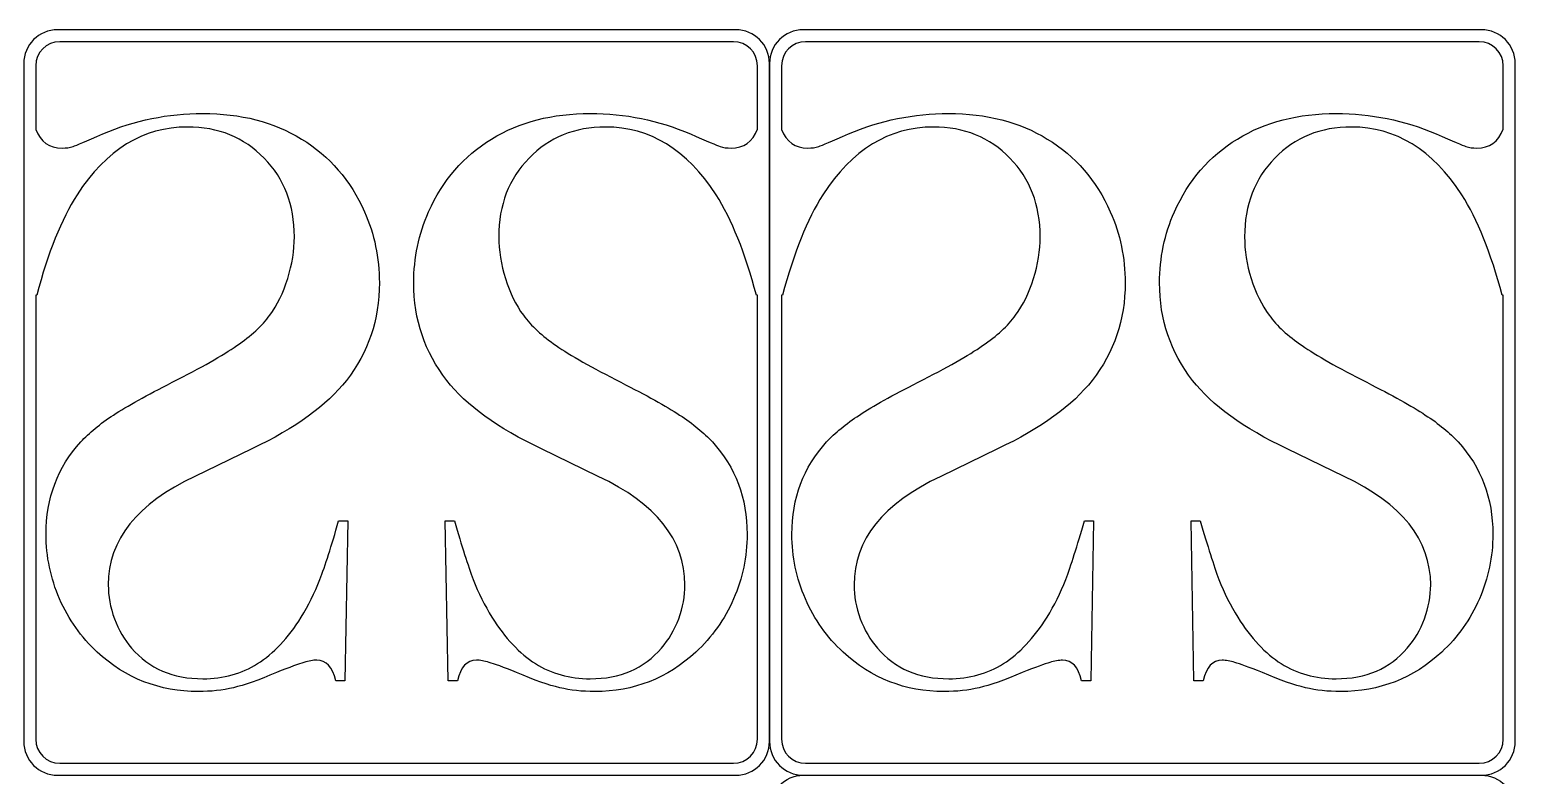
# Model space of a CAD drawing. Header units: centimetres. Extents: x -6 to 6, y -11 to 11.
# Drawn here: x 2.016 to 6, y -3 to -1 of the extents above; entities that cross this region are included whole.
import ezdxf

# ---------------------------------------------------------------- set-up
doc = ezdxf.new("R2010")
doc.units = ezdxf.units.CM
doc.header["$MEASUREMENT"] = 0
doc.layers.add('layer 1', color=7, linetype='Continuous')

msp = doc.modelspace()

# ---------------------------------------------------------------- linework, layer by layer
at = {"layer": 'layer 1', "color": 242}
for points, knots in [([(3.9094, -3.00005), (3.9094, -3.00005), (2.09061, -3.00005), (2.09061, -3.00005), (2.09061, -3.00005), (2.04078, -3.00005), (2, -2.95926), (2, -2.90943), (2, -2.90943), (2, -2.90943), (2, -1.09067), (2, -1.09067), (2, -1.09067), (2, -1.04082), (2.04078, -1.00004), (2.09061, -1.00004), (2.09061, -1.00004), (2.09061, -1.00004), (3.9094, -1.00004), (3.9094, -1.00004), (3.9094, -1.00004), (3.95923, -1.00004), (4, -1.04082), (4, -1.09065), (4, -1.09065), (4, -1.09065), (4.00001, -2.90945), (4.00001, -2.90945), (4.00001, -2.90945), (4.00001, -2.95928), (3.95922, -3.00004), (3.9094, -3.00005)], [0, 0, 0, 0, 0.1111111, 0.1111111, 0.1111111, 0.1111111, 0.2222222, 0.2222222, 0.2222222, 0.2222222, 0.3333333, 0.3333333, 0.3333333, 0.3333333, 0.4444444, 0.4444444, 0.4444444, 0.4444444, 0.5555556, 0.5555556, 0.5555556, 0.5555556, 0.6666667, 0.6666667, 0.6666667, 0.6666667, 0.7777778, 0.7777778, 0.7777778, 0.7777778, 1, 1, 1, 1]), ([(2.03227, -1.71227), (2.03227, -1.71227), (2.03492, -1.71231), (2.03492, -1.71231), (2.03492, -1.71231), (2.06518, -1.59833), (2.10132, -1.50869), (2.14301, -1.44303), (2.14301, -1.44303), (2.2216, -1.32167), (2.32044, -1.26117), (2.43922, -1.26117), (2.43922, -1.26117), (2.52222, -1.26119), (2.59084, -1.28883), (2.64469, -1.34454), (2.64469, -1.34454), (2.69892, -1.39987), (2.72585, -1.47032), (2.72585, -1.55554), (2.72585, -1.55554), (2.72586, -1.59206), (2.71995, -1.62968), (2.70814, -1.66768), (2.70814, -1.66768), (2.69597, -1.70604), (2.68011, -1.73887), (2.65982, -1.76617), (2.65982, -1.76617), (2.63916, -1.79459), (2.60965, -1.8215), (2.57165, -1.84732), (2.57165, -1.84732), (2.53404, -1.87353), (2.47612, -1.90635), (2.39828, -1.94582), (2.39828, -1.94582), (2.33005, -1.9805), (2.27728, -2.00964), (2.24113, -2.03361), (2.24113, -2.03361), (2.20461, -2.05722), (2.17547, -2.08157), (2.15297, -2.10592), (2.15297, -2.10592), (2.09101, -2.1738), (2.06001, -2.25642), (2.06001, -2.35343), (2.06001, -2.35343), (2.06001, -2.41357), (2.07218, -2.47111), (2.09616, -2.52681), (2.09616, -2.52681), (2.12051, -2.58215), (2.15408, -2.62973), (2.19724, -2.66957), (2.19724, -2.66957), (2.2736, -2.74004), (2.36397, -2.77544), (2.46837, -2.77544), (2.46837, -2.77544), (2.50232, -2.77544), (2.53366, -2.77211), (2.56243, -2.76511), (2.56243, -2.76511), (2.59122, -2.75848), (2.62994, -2.74482), (2.67789, -2.72453), (2.67789, -2.72453), (2.71404, -2.71016), (2.73839, -2.70092), (2.75167, -2.69723), (2.75167, -2.69723), (2.76458, -2.69319), (2.77602, -2.69133), (2.78597, -2.69133), (2.78597, -2.69133), (2.81143, -2.69135), (2.8284, -2.70941), (2.83688, -2.7463), (2.83688, -2.7463), (2.83688, -2.7463), (2.86161, -2.74631), (2.86161, -2.74631), (2.86161, -2.74631), (2.86161, -2.74631), (2.86935, -2.31729), (2.86935, -2.31729), (2.86935, -2.31729), (2.86935, -2.31729), (2.84463, -2.31729), (2.84463, -2.31729), (2.84463, -2.31729), (2.82509, -2.38589), (2.80847, -2.43827), (2.79446, -2.47443), (2.79446, -2.47443), (2.78045, -2.51097), (2.76347, -2.54488), (2.74429, -2.57587), (2.74429, -2.57587), (2.70888, -2.63195), (2.67014, -2.67363), (2.62736, -2.70055), (2.62736, -2.70055), (2.58494, -2.72748), (2.53587, -2.74113), (2.48054, -2.74113), (2.48054, -2.74113), (2.40012, -2.74113), (2.3363, -2.71384), (2.28946, -2.65887), (2.28946, -2.65887), (2.26992, -2.63638), (2.25478, -2.61018), (2.24335, -2.57993), (2.24335, -2.57993), (2.23228, -2.54968), (2.22674, -2.51943), (2.22674, -2.48918), (2.22674, -2.48918), (2.22675, -2.36857), (2.30421, -2.27154), (2.45915, -2.19813), (2.45915, -2.19813), (2.45915, -2.19813), (2.6115, -2.12437), (2.6115, -2.12437), (2.6115, -2.12437), (2.72881, -2.06903), (2.81327, -2.00779), (2.86529, -1.94065), (2.86529, -1.94065), (2.92432, -1.86541), (2.95382, -1.77834), (2.95382, -1.67874), (2.95382, -1.67874), (2.95382, -1.61234), (2.94054, -1.54889), (2.91398, -1.4884), (2.91398, -1.4884), (2.87636, -1.4043), (2.82028, -1.33901), (2.74503, -1.29326), (2.74503, -1.29326), (2.67015, -1.24753), (2.58198, -1.22465), (2.48017, -1.22465), (2.48017, -1.22465), (2.38721, -1.22465), (2.29794, -1.24309), (2.21199, -1.27961), (2.21199, -1.27961), (2.16737, -1.29917), (2.1408, -1.31023), (2.13231, -1.31318), (2.13231, -1.31318), (2.12346, -1.31613), (2.11387, -1.31761), (2.1028, -1.31761), (2.1028, -1.31761), (2.06908, -1.31762), (2.04533, -1.30084), (2.03227, -1.26735), (2.03227, -1.26735), (2.03227, -1.26735), (2.03227, -1.0966), (2.03227, -1.0966), (2.03227, -1.0966), (2.03227, -1.06124), (2.0612, -1.03231), (2.09656, -1.03231), (2.09656, -1.03231), (2.09656, -1.03231), (3.90345, -1.03233), (3.90345, -1.03233), (3.90345, -1.03233), (3.93881, -1.03233), (3.96773, -1.06124), (3.96773, -1.0966), (3.96773, -1.0966), (3.96773, -1.0966), (3.96774, -1.26698), (3.96774, -1.26698), (3.96774, -1.26698), (3.9547, -1.30074), (3.93092, -1.31761), (3.89707, -1.31761), (3.89707, -1.31761), (3.886, -1.31762), (3.87642, -1.31613), (3.86756, -1.31318), (3.86756, -1.31318), (3.85908, -1.31024), (3.83252, -1.29916), (3.78788, -1.27961), (3.78788, -1.27961), (3.70193, -1.24309), (3.61266, -1.22465), (3.5197, -1.22465), (3.5197, -1.22465), (3.4179, -1.22465), (3.32973, -1.24752), (3.25484, -1.29326), (3.25484, -1.29326), (3.1796, -1.33901), (3.12352, -1.4043), (3.0859, -1.4884), (3.0859, -1.4884), (3.05933, -1.5489), (3.04605, -1.61234), (3.04605, -1.67874), (3.04605, -1.67874), (3.04606, -1.77835), (3.07557, -1.8654), (3.13459, -1.94065), (3.13459, -1.94065), (3.1866, -2.00781), (3.27108, -2.06902), (3.38838, -2.12436), (3.38838, -2.12436), (3.38838, -2.12436), (3.54073, -2.19815), (3.54073, -2.19815), (3.54073, -2.19815), (3.69566, -2.27155), (3.77313, -2.36856), (3.77313, -2.48918), (3.77313, -2.48918), (3.77313, -2.51944), (3.76759, -2.54968), (3.75653, -2.57993), (3.75653, -2.57993), (3.74509, -2.61018), (3.72996, -2.63637), (3.71041, -2.65887), (3.71041, -2.65887), (3.66357, -2.71385), (3.59975, -2.74113), (3.51933, -2.74113), (3.51933, -2.74113), (3.46401, -2.74113), (3.41494, -2.72748), (3.37252, -2.70055), (3.37252, -2.70055), (3.32973, -2.67364), (3.291, -2.63194), (3.25558, -2.57587), (3.25558, -2.57587), (3.23641, -2.5449), (3.21943, -2.51095), (3.20541, -2.47443), (3.20541, -2.47443), (3.1914, -2.43828), (3.1748, -2.38589), (3.15525, -2.31729), (3.15525, -2.31729), (3.15525, -2.31729), (3.13053, -2.31729), (3.13053, -2.31729), (3.13053, -2.31729), (3.13053, -2.31729), (3.13828, -2.74631), (3.13828, -2.74631), (3.13828, -2.74631), (3.13828, -2.74631), (3.163, -2.74631), (3.163, -2.74631), (3.163, -2.74631), (3.17147, -2.70942), (3.18844, -2.69133), (3.2139, -2.69133), (3.2139, -2.69133), (3.22386, -2.69135), (3.23529, -2.69318), (3.2482, -2.69723), (3.2482, -2.69723), (3.26148, -2.70093), (3.28583, -2.71015), (3.32198, -2.72453), (3.32198, -2.72453), (3.36994, -2.74482), (3.40867, -2.75847), (3.43744, -2.76511), (3.43744, -2.76511), (3.46622, -2.77213), (3.49757, -2.77544), (3.53151, -2.77544), (3.53151, -2.77544), (3.6359, -2.77544), (3.72628, -2.74003), (3.80264, -2.66957), (3.80264, -2.66957), (3.84579, -2.62973), (3.87936, -2.58214), (3.90371, -2.52681), (3.90371, -2.52681), (3.9277, -2.47112), (3.93986, -2.41356), (3.93986, -2.35343), (3.93986, -2.35343), (3.93987, -2.25643), (3.90888, -2.17379), (3.8469, -2.10592), (3.8469, -2.10592), (3.82441, -2.08159), (3.79526, -2.05722), (3.75874, -2.03361), (3.75874, -2.03361), (3.72259, -2.00965), (3.66984, -1.98049), (3.60159, -1.94582), (3.60159, -1.94582), (3.52377, -1.90637), (3.46585, -1.87351), (3.42822, -1.84732), (3.42822, -1.84732), (3.39023, -1.82151), (3.36071, -1.79458), (3.34005, -1.76617), (3.34005, -1.76617), (3.31977, -1.73889), (3.30391, -1.70604), (3.29173, -1.66768), (3.29173, -1.66768), (3.27994, -1.62969), (3.27403, -1.59206), (3.27403, -1.55554), (3.27403, -1.55554), (3.27403, -1.47034), (3.30096, -1.39987), (3.35518, -1.34454), (3.35518, -1.34454), (3.40904, -1.28883), (3.47765, -1.26117), (3.56065, -1.26117), (3.56065, -1.26117), (3.67943, -1.26119), (3.77829, -1.32166), (3.85686, -1.44303), (3.85686, -1.44303), (3.89855, -1.5087), (3.93469, -1.59833), (3.96495, -1.71231), (3.96495, -1.71231), (3.96495, -1.71231), (3.96774, -1.71227), (3.96774, -1.71227), (3.96774, -1.71227), (3.96774, -1.71227), (3.96774, -2.9035), (3.96774, -2.9035), (3.96774, -2.9035), (3.96774, -2.93886), (3.9388, -2.96777), (3.90344, -2.96777), (3.90344, -2.96777), (3.90344, -2.96777), (2.09656, -2.96779), (2.09656, -2.96779), (2.09656, -2.96779), (2.0612, -2.96779), (2.03227, -2.93884), (2.03227, -2.90348), (2.03227, -2.90348), (2.03227, -2.90348), (2.03227, -1.71227), (2.03227, -1.71227)], [0, 0, 0, 0, 0.0107527, 0.0107527, 0.0107527, 0.0107527, 0.0215054, 0.0215054, 0.0215054, 0.0215054, 0.0322581, 0.0322581, 0.0322581, 0.0322581, 0.0430108, 0.0430108, 0.0430108, 0.0430108, 0.0537634, 0.0537634, 0.0537634, 0.0537634, 0.0645161, 0.0645161, 0.0645161, 0.0645161, 0.0752688, 0.0752688, 0.0752688, 0.0752688, 0.0860215, 0.0860215, 0.0860215, 0.0860215, 0.0967742, 0.0967742, 0.0967742, 0.0967742, 0.1075269, 0.1075269, 0.1075269, 0.1075269, 0.1182796, 0.1182796, 0.1182796, 0.1182796, 0.1290323, 0.1290323, 0.1290323, 0.1290323, 0.1397849, 0.1397849, 0.1397849, 0.1397849, 0.1505376, 0.1505376, 0.1505376, 0.1505376, 0.1612903, 0.1612903, 0.1612903, 0.1612903, 0.172043, 0.172043, 0.172043, 0.172043, 0.1827957, 0.1827957, 0.1827957, 0.1827957, 0.1935484, 0.1935484, 0.1935484, 0.1935484, 0.2043011, 0.2043011, 0.2043011, 0.2043011, 0.2150538, 0.2150538, 0.2150538, 0.2150538, 0.2258065, 0.2258065, 0.2258065, 0.2258065, 0.2365591, 0.2365591, 0.2365591, 0.2365591, 0.2473118, 0.2473118, 0.2473118, 0.2473118, 0.2580645, 0.2580645, 0.2580645, 0.2580645, 0.2688172, 0.2688172, 0.2688172, 0.2688172, 0.2795699, 0.2795699, 0.2795699, 0.2795699, 0.2903226, 0.2903226, 0.2903226, 0.2903226, 0.3010753, 0.3010753, 0.3010753, 0.3010753, 0.311828, 0.311828, 0.311828, 0.311828, 0.3225806, 0.3225806, 0.3225806, 0.3225806, 0.3333333, 0.3333333, 0.3333333, 0.3333333, 0.344086, 0.344086, 0.344086, 0.344086, 0.3548387, 0.3548387, 0.3548387, 0.3548387, 0.3655914, 0.3655914, 0.3655914, 0.3655914, 0.3763441, 0.3763441, 0.3763441, 0.3763441, 0.3870968, 0.3870968, 0.3870968, 0.3870968, 0.3978495, 0.3978495, 0.3978495, 0.3978495, 0.4086022, 0.4086022, 0.4086022, 0.4086022, 0.4193548, 0.4193548, 0.4193548, 0.4193548, 0.4301075, 0.4301075, 0.4301075, 0.4301075, 0.4408602, 0.4408602, 0.4408602, 0.4408602, 0.4516129, 0.4516129, 0.4516129, 0.4516129, 0.4623656, 0.4623656, 0.4623656, 0.4623656, 0.4731183, 0.4731183, 0.4731183, 0.4731183, 0.483871, 0.483871, 0.483871, 0.483871, 0.4946237, 0.4946237, 0.4946237, 0.4946237, 0.5053763, 0.5053763, 0.5053763, 0.5053763, 0.516129, 0.516129, 0.516129, 0.516129, 0.5268817, 0.5268817, 0.5268817, 0.5268817, 0.5376344, 0.5376344, 0.5376344, 0.5376344, 0.5483871, 0.5483871, 0.5483871, 0.5483871, 0.5591398, 0.5591398, 0.5591398, 0.5591398, 0.5698925, 0.5698925, 0.5698925, 0.5698925, 0.5806452, 0.5806452, 0.5806452, 0.5806452, 0.5913978, 0.5913978, 0.5913978, 0.5913978, 0.6021505, 0.6021505, 0.6021505, 0.6021505, 0.6129032, 0.6129032, 0.6129032, 0.6129032, 0.6236559, 0.6236559, 0.6236559, 0.6236559, 0.6344086, 0.6344086, 0.6344086, 0.6344086, 0.6451613, 0.6451613, 0.6451613, 0.6451613, 0.655914, 0.655914, 0.655914, 0.655914, 0.6666667, 0.6666667, 0.6666667, 0.6666667, 0.6774194, 0.6774194, 0.6774194, 0.6774194, 0.688172, 0.688172, 0.688172, 0.688172, 0.6989247, 0.6989247, 0.6989247, 0.6989247, 0.7096774, 0.7096774, 0.7096774, 0.7096774, 0.7204301, 0.7204301, 0.7204301, 0.7204301, 0.7311828, 0.7311828, 0.7311828, 0.7311828, 0.7419355, 0.7419355, 0.7419355, 0.7419355, 0.7526882, 0.7526882, 0.7526882, 0.7526882, 0.7634409, 0.7634409, 0.7634409, 0.7634409, 0.7741935, 0.7741935, 0.7741935, 0.7741935, 0.7849462, 0.7849462, 0.7849462, 0.7849462, 0.7956989, 0.7956989, 0.7956989, 0.7956989, 0.8064516, 0.8064516, 0.8064516, 0.8064516, 0.8172043, 0.8172043, 0.8172043, 0.8172043, 0.827957, 0.827957, 0.827957, 0.827957, 0.8387097, 0.8387097, 0.8387097, 0.8387097, 0.8494624, 0.8494624, 0.8494624, 0.8494624, 0.8602151, 0.8602151, 0.8602151, 0.8602151, 0.8709677, 0.8709677, 0.8709677, 0.8709677, 0.8817204, 0.8817204, 0.8817204, 0.8817204, 0.8924731, 0.8924731, 0.8924731, 0.8924731, 0.9032258, 0.9032258, 0.9032258, 0.9032258, 0.9139785, 0.9139785, 0.9139785, 0.9139785, 0.9247312, 0.9247312, 0.9247312, 0.9247312, 0.9354839, 0.9354839, 0.9354839, 0.9354839, 0.9462366, 0.9462366, 0.9462366, 0.9462366, 0.9569892, 0.9569892, 0.9569892, 0.9569892, 0.9677419, 0.9677419, 0.9677419, 0.9677419, 0.9784946, 0.9784946, 0.9784946, 0.9784946, 1, 1, 1, 1]), ([(5.9094, -3.00007), (5.9094, -3.00007), (4.09062, -3.00007), (4.09062, -3.00007), (4.09062, -3.00007), (4.04079, -3.00007), (4.00001, -2.95928), (4.00001, -2.90945), (4.00001, -2.90945), (4.00001, -2.90945), (4.00002, -1.09069), (4.00002, -1.09069), (4.00002, -1.09069), (4.00002, -1.04084), (4.04079, -1.00006), (4.09062, -1.00006), (4.09062, -1.00006), (4.09062, -1.00006), (5.9094, -1.00006), (5.9094, -1.00006), (5.9094, -1.00006), (5.95924, -1.00006), (6.00001, -1.04084), (6.00001, -1.09067), (6.00001, -1.09067), (6.00001, -1.09067), (6.00002, -2.90947), (6.00002, -2.90947), (6.00002, -2.90947), (6.00002, -2.9593), (5.95923, -3.00006), (5.9094, -3.00007)], [0, 0, 0, 0, 0.1111111, 0.1111111, 0.1111111, 0.1111111, 0.2222222, 0.2222222, 0.2222222, 0.2222222, 0.3333333, 0.3333333, 0.3333333, 0.3333333, 0.4444444, 0.4444444, 0.4444444, 0.4444444, 0.5555556, 0.5555556, 0.5555556, 0.5555556, 0.6666667, 0.6666667, 0.6666667, 0.6666667, 0.7777778, 0.7777778, 0.7777778, 0.7777778, 1, 1, 1, 1]), ([(4.03228, -1.71229), (4.03228, -1.71229), (4.03493, -1.71233), (4.03493, -1.71233), (4.03493, -1.71233), (4.06519, -1.59835), (4.10133, -1.50871), (4.14302, -1.44305), (4.14302, -1.44305), (4.2216, -1.32169), (4.32045, -1.26119), (4.43923, -1.26119), (4.43923, -1.26119), (4.52223, -1.26121), (4.59085, -1.28885), (4.6447, -1.34456), (4.6447, -1.34456), (4.69893, -1.39989), (4.72586, -1.47034), (4.72586, -1.55556), (4.72586, -1.55556), (4.72586, -1.59208), (4.71996, -1.6297), (4.70815, -1.6677), (4.70815, -1.6677), (4.69599, -1.70606), (4.68012, -1.73889), (4.65983, -1.76619), (4.65983, -1.76619), (4.63917, -1.79461), (4.60966, -1.82152), (4.57166, -1.84734), (4.57166, -1.84734), (4.53404, -1.87355), (4.47613, -1.90637), (4.39829, -1.94584), (4.39829, -1.94584), (4.33006, -1.98052), (4.27729, -2.00966), (4.24114, -2.03363), (4.24114, -2.03363), (4.20462, -2.05724), (4.17548, -2.08159), (4.15298, -2.10594), (4.15298, -2.10594), (4.09102, -2.17382), (4.06002, -2.25644), (4.06002, -2.35345), (4.06002, -2.35345), (4.06002, -2.41359), (4.07219, -2.47113), (4.09617, -2.52683), (4.09617, -2.52683), (4.12053, -2.58217), (4.15409, -2.62975), (4.19725, -2.66959), (4.19725, -2.66959), (4.2736, -2.74006), (4.36398, -2.77546), (4.46838, -2.77546), (4.46838, -2.77546), (4.50232, -2.77546), (4.53367, -2.77213), (4.56244, -2.76513), (4.56244, -2.76513), (4.59122, -2.7585), (4.62995, -2.74484), (4.6779, -2.72455), (4.6779, -2.72455), (4.71405, -2.71018), (4.7384, -2.70094), (4.75168, -2.69725), (4.75168, -2.69725), (4.7646, -2.69321), (4.77603, -2.69135), (4.78598, -2.69135), (4.78598, -2.69135), (4.81145, -2.69137), (4.82841, -2.70943), (4.83689, -2.74632), (4.83689, -2.74632), (4.83689, -2.74632), (4.86161, -2.74633), (4.86161, -2.74633), (4.86161, -2.74633), (4.86161, -2.74633), (4.86935, -2.31731), (4.86935, -2.31731), (4.86935, -2.31731), (4.86935, -2.31731), (4.84465, -2.31731), (4.84465, -2.31731), (4.84465, -2.31731), (4.8251, -2.38591), (4.80848, -2.43829), (4.79447, -2.47445), (4.79447, -2.47445), (4.78045, -2.51099), (4.76348, -2.5449), (4.7443, -2.57589), (4.7443, -2.57589), (4.70889, -2.63197), (4.67015, -2.67365), (4.62737, -2.70057), (4.62737, -2.70057), (4.58494, -2.7275), (4.53588, -2.74115), (4.48055, -2.74115), (4.48055, -2.74115), (4.40014, -2.74115), (4.33631, -2.71386), (4.28947, -2.65889), (4.28947, -2.65889), (4.26992, -2.6364), (4.25479, -2.6102), (4.24336, -2.57995), (4.24336, -2.57995), (4.2323, -2.5497), (4.22675, -2.51945), (4.22675, -2.4892), (4.22675, -2.4892), (4.22675, -2.36859), (4.30422, -2.27156), (4.45916, -2.19815), (4.45916, -2.19815), (4.45916, -2.19815), (4.6115, -2.12439), (4.6115, -2.12439), (4.6115, -2.12439), (4.72882, -2.06905), (4.81328, -2.00781), (4.8653, -1.94067), (4.8653, -1.94067), (4.92433, -1.86543), (4.95383, -1.77836), (4.95383, -1.67876), (4.95383, -1.67876), (4.95384, -1.61236), (4.94055, -1.54891), (4.91399, -1.48842), (4.91399, -1.48842), (4.87638, -1.40432), (4.82029, -1.33903), (4.74504, -1.29328), (4.74504, -1.29328), (4.67016, -1.24755), (4.58199, -1.22467), (4.48018, -1.22467), (4.48018, -1.22467), (4.38723, -1.22467), (4.29795, -1.24311), (4.212, -1.27963), (4.212, -1.27963), (4.16738, -1.29919), (4.14081, -1.31025), (4.13232, -1.3132), (4.13232, -1.3132), (4.12347, -1.31615), (4.11388, -1.31763), (4.10281, -1.31763), (4.10281, -1.31763), (4.06909, -1.31764), (4.04534, -1.30086), (4.03228, -1.26737), (4.03228, -1.26737), (4.03228, -1.26737), (4.03228, -1.09662), (4.03228, -1.09662), (4.03228, -1.09662), (4.03228, -1.06126), (4.06121, -1.03233), (4.09657, -1.03233), (4.09657, -1.03233), (4.09657, -1.03233), (5.90346, -1.03235), (5.90346, -1.03235), (5.90346, -1.03235), (5.93881, -1.03235), (5.96774, -1.06126), (5.96774, -1.09662), (5.96774, -1.09662), (5.96774, -1.09662), (5.96774, -1.267), (5.96774, -1.267), (5.96774, -1.267), (5.95471, -1.30076), (5.93093, -1.31763), (5.89708, -1.31763), (5.89708, -1.31763), (5.88602, -1.31764), (5.87643, -1.31615), (5.86757, -1.3132), (5.86757, -1.3132), (5.85909, -1.31026), (5.83253, -1.29918), (5.78789, -1.27963), (5.78789, -1.27963), (5.70194, -1.24311), (5.61267, -1.22467), (5.51971, -1.22467), (5.51971, -1.22467), (5.4179, -1.22467), (5.32974, -1.24754), (5.25485, -1.29328), (5.25485, -1.29328), (5.17961, -1.33903), (5.12353, -1.40432), (5.08591, -1.48842), (5.08591, -1.48842), (5.05934, -1.54892), (5.04606, -1.61236), (5.04606, -1.67876), (5.04606, -1.67876), (5.04607, -1.77837), (5.07558, -1.86542), (5.1346, -1.94067), (5.1346, -1.94067), (5.18661, -2.00783), (5.27109, -2.06904), (5.38839, -2.12438), (5.38839, -2.12438), (5.38839, -2.12438), (5.54074, -2.19817), (5.54074, -2.19817), (5.54074, -2.19817), (5.69567, -2.27157), (5.77314, -2.36858), (5.77314, -2.4892), (5.77314, -2.4892), (5.77314, -2.51946), (5.7676, -2.5497), (5.75654, -2.57995), (5.75654, -2.57995), (5.7451, -2.6102), (5.72997, -2.63639), (5.71042, -2.65889), (5.71042, -2.65889), (5.66359, -2.71387), (5.59976, -2.74115), (5.51934, -2.74115), (5.51934, -2.74115), (5.46402, -2.74115), (5.41495, -2.7275), (5.37253, -2.70057), (5.37253, -2.70057), (5.32975, -2.67366), (5.29101, -2.63196), (5.25559, -2.57589), (5.25559, -2.57589), (5.23641, -2.54492), (5.21944, -2.51097), (5.20542, -2.47445), (5.20542, -2.47445), (5.19141, -2.4383), (5.17481, -2.38591), (5.15526, -2.31731), (5.15526, -2.31731), (5.15526, -2.31731), (5.13054, -2.31731), (5.13054, -2.31731), (5.13054, -2.31731), (5.13054, -2.31731), (5.13829, -2.74633), (5.13829, -2.74633), (5.13829, -2.74633), (5.13829, -2.74633), (5.16301, -2.74633), (5.16301, -2.74633), (5.16301, -2.74633), (5.17148, -2.70944), (5.18845, -2.69135), (5.21391, -2.69135), (5.21391, -2.69135), (5.22387, -2.69137), (5.2353, -2.6932), (5.24821, -2.69725), (5.24821, -2.69725), (5.26149, -2.70095), (5.28584, -2.71017), (5.32199, -2.72455), (5.32199, -2.72455), (5.36995, -2.74484), (5.40868, -2.75849), (5.43745, -2.76513), (5.43745, -2.76513), (5.46622, -2.77215), (5.49758, -2.77546), (5.53152, -2.77546), (5.53152, -2.77546), (5.63591, -2.77546), (5.72629, -2.74005), (5.80265, -2.66959), (5.80265, -2.66959), (5.8458, -2.62975), (5.87937, -2.58216), (5.90372, -2.52683), (5.90372, -2.52683), (5.92771, -2.47114), (5.93987, -2.41358), (5.93987, -2.35345), (5.93987, -2.35345), (5.93987, -2.25645), (5.90889, -2.17381), (5.84691, -2.10594), (5.84691, -2.10594), (5.82441, -2.08161), (5.79527, -2.05724), (5.75875, -2.03363), (5.75875, -2.03363), (5.7226, -2.00967), (5.66985, -1.98051), (5.6016, -1.94584), (5.6016, -1.94584), (5.52378, -1.90639), (5.46586, -1.87353), (5.42823, -1.84734), (5.42823, -1.84734), (5.39024, -1.82153), (5.36072, -1.7946), (5.34006, -1.76619), (5.34006, -1.76619), (5.31978, -1.73891), (5.30392, -1.70606), (5.29174, -1.6677), (5.29174, -1.6677), (5.27995, -1.62971), (5.27404, -1.59208), (5.27404, -1.55556), (5.27404, -1.55556), (5.27404, -1.47036), (5.30097, -1.39989), (5.35519, -1.34456), (5.35519, -1.34456), (5.40904, -1.28885), (5.47766, -1.26119), (5.56066, -1.26119), (5.56066, -1.26119), (5.67944, -1.26121), (5.7783, -1.32168), (5.85687, -1.44305), (5.85687, -1.44305), (5.89857, -1.50872), (5.9347, -1.59835), (5.96496, -1.71233), (5.96496, -1.71233), (5.96496, -1.71233), (5.96774, -1.71229), (5.96774, -1.71229), (5.96774, -1.71229), (5.96774, -1.71229), (5.96774, -2.90352), (5.96774, -2.90352), (5.96774, -2.90352), (5.96774, -2.93888), (5.93881, -2.96779), (5.90345, -2.96779), (5.90345, -2.96779), (5.90345, -2.96779), (4.09658, -2.96781), (4.09658, -2.96781), (4.09658, -2.96781), (4.06121, -2.96781), (4.03228, -2.93886), (4.03228, -2.9035), (4.03228, -2.9035), (4.03228, -2.9035), (4.03228, -1.71229), (4.03228, -1.71229)], [0, 0, 0, 0, 0.0107527, 0.0107527, 0.0107527, 0.0107527, 0.0215054, 0.0215054, 0.0215054, 0.0215054, 0.0322581, 0.0322581, 0.0322581, 0.0322581, 0.0430108, 0.0430108, 0.0430108, 0.0430108, 0.0537634, 0.0537634, 0.0537634, 0.0537634, 0.0645161, 0.0645161, 0.0645161, 0.0645161, 0.0752688, 0.0752688, 0.0752688, 0.0752688, 0.0860215, 0.0860215, 0.0860215, 0.0860215, 0.0967742, 0.0967742, 0.0967742, 0.0967742, 0.1075269, 0.1075269, 0.1075269, 0.1075269, 0.1182796, 0.1182796, 0.1182796, 0.1182796, 0.1290323, 0.1290323, 0.1290323, 0.1290323, 0.1397849, 0.1397849, 0.1397849, 0.1397849, 0.1505376, 0.1505376, 0.1505376, 0.1505376, 0.1612903, 0.1612903, 0.1612903, 0.1612903, 0.172043, 0.172043, 0.172043, 0.172043, 0.1827957, 0.1827957, 0.1827957, 0.1827957, 0.1935484, 0.1935484, 0.1935484, 0.1935484, 0.2043011, 0.2043011, 0.2043011, 0.2043011, 0.2150538, 0.2150538, 0.2150538, 0.2150538, 0.2258065, 0.2258065, 0.2258065, 0.2258065, 0.2365591, 0.2365591, 0.2365591, 0.2365591, 0.2473118, 0.2473118, 0.2473118, 0.2473118, 0.2580645, 0.2580645, 0.2580645, 0.2580645, 0.2688172, 0.2688172, 0.2688172, 0.2688172, 0.2795699, 0.2795699, 0.2795699, 0.2795699, 0.2903226, 0.2903226, 0.2903226, 0.2903226, 0.3010753, 0.3010753, 0.3010753, 0.3010753, 0.311828, 0.311828, 0.311828, 0.311828, 0.3225806, 0.3225806, 0.3225806, 0.3225806, 0.3333333, 0.3333333, 0.3333333, 0.3333333, 0.344086, 0.344086, 0.344086, 0.344086, 0.3548387, 0.3548387, 0.3548387, 0.3548387, 0.3655914, 0.3655914, 0.3655914, 0.3655914, 0.3763441, 0.3763441, 0.3763441, 0.3763441, 0.3870968, 0.3870968, 0.3870968, 0.3870968, 0.3978495, 0.3978495, 0.3978495, 0.3978495, 0.4086022, 0.4086022, 0.4086022, 0.4086022, 0.4193548, 0.4193548, 0.4193548, 0.4193548, 0.4301075, 0.4301075, 0.4301075, 0.4301075, 0.4408602, 0.4408602, 0.4408602, 0.4408602, 0.4516129, 0.4516129, 0.4516129, 0.4516129, 0.4623656, 0.4623656, 0.4623656, 0.4623656, 0.4731183, 0.4731183, 0.4731183, 0.4731183, 0.483871, 0.483871, 0.483871, 0.483871, 0.4946237, 0.4946237, 0.4946237, 0.4946237, 0.5053763, 0.5053763, 0.5053763, 0.5053763, 0.516129, 0.516129, 0.516129, 0.516129, 0.5268817, 0.5268817, 0.5268817, 0.5268817, 0.5376344, 0.5376344, 0.5376344, 0.5376344, 0.5483871, 0.5483871, 0.5483871, 0.5483871, 0.5591398, 0.5591398, 0.5591398, 0.5591398, 0.5698925, 0.5698925, 0.5698925, 0.5698925, 0.5806452, 0.5806452, 0.5806452, 0.5806452, 0.5913978, 0.5913978, 0.5913978, 0.5913978, 0.6021505, 0.6021505, 0.6021505, 0.6021505, 0.6129032, 0.6129032, 0.6129032, 0.6129032, 0.6236559, 0.6236559, 0.6236559, 0.6236559, 0.6344086, 0.6344086, 0.6344086, 0.6344086, 0.6451613, 0.6451613, 0.6451613, 0.6451613, 0.655914, 0.655914, 0.655914, 0.655914, 0.6666667, 0.6666667, 0.6666667, 0.6666667, 0.6774194, 0.6774194, 0.6774194, 0.6774194, 0.688172, 0.688172, 0.688172, 0.688172, 0.6989247, 0.6989247, 0.6989247, 0.6989247, 0.7096774, 0.7096774, 0.7096774, 0.7096774, 0.7204301, 0.7204301, 0.7204301, 0.7204301, 0.7311828, 0.7311828, 0.7311828, 0.7311828, 0.7419355, 0.7419355, 0.7419355, 0.7419355, 0.7526882, 0.7526882, 0.7526882, 0.7526882, 0.7634409, 0.7634409, 0.7634409, 0.7634409, 0.7741935, 0.7741935, 0.7741935, 0.7741935, 0.7849462, 0.7849462, 0.7849462, 0.7849462, 0.7956989, 0.7956989, 0.7956989, 0.7956989, 0.8064516, 0.8064516, 0.8064516, 0.8064516, 0.8172043, 0.8172043, 0.8172043, 0.8172043, 0.827957, 0.827957, 0.827957, 0.827957, 0.8387097, 0.8387097, 0.8387097, 0.8387097, 0.8494624, 0.8494624, 0.8494624, 0.8494624, 0.8602151, 0.8602151, 0.8602151, 0.8602151, 0.8709677, 0.8709677, 0.8709677, 0.8709677, 0.8817204, 0.8817204, 0.8817204, 0.8817204, 0.8924731, 0.8924731, 0.8924731, 0.8924731, 0.9032258, 0.9032258, 0.9032258, 0.9032258, 0.9139785, 0.9139785, 0.9139785, 0.9139785, 0.9247312, 0.9247312, 0.9247312, 0.9247312, 0.9354839, 0.9354839, 0.9354839, 0.9354839, 0.9462366, 0.9462366, 0.9462366, 0.9462366, 0.9569892, 0.9569892, 0.9569892, 0.9569892, 0.9677419, 0.9677419, 0.9677419, 0.9677419, 0.9784946, 0.9784946, 0.9784946, 0.9784946, 1, 1, 1, 1]), ([(5.9094, -3.00007), (5.9094, -3.00007), (4.09062, -3.00007), (4.09062, -3.00007), (4.09062, -3.00007), (4.04079, -3.00007), (4.00001, -3.04086), (4.00001, -3.09069), (4.00001, -3.09069), (4.00001, -3.09069), (4.00002, -4.90945), (4.00002, -4.90945), (4.00002, -4.90945), (4.00002, -4.9593), (4.04079, -5.00008), (4.09062, -5.00008), (4.09062, -5.00008), (4.09062, -5.00008), (5.9094, -5.00008), (5.9094, -5.00008), (5.9094, -5.00008), (5.95924, -5.00008), (6.00001, -4.9593), (6.00001, -4.90947), (6.00001, -4.90947), (6.00001, -4.90947), (6.00002, -3.09067), (6.00002, -3.09067), (6.00002, -3.09067), (6.00002, -3.04084), (5.95923, -3.00008), (5.9094, -3.00007)], [0, 0, 0, 0, 0.1111111, 0.1111111, 0.1111111, 0.1111111, 0.2222222, 0.2222222, 0.2222222, 0.2222222, 0.3333333, 0.3333333, 0.3333333, 0.3333333, 0.4444444, 0.4444444, 0.4444444, 0.4444444, 0.5555556, 0.5555556, 0.5555556, 0.5555556, 0.6666667, 0.6666667, 0.6666667, 0.6666667, 0.7777778, 0.7777778, 0.7777778, 0.7777778, 1, 1, 1, 1])]:
    msp.add_open_spline(points, degree=3, knots=knots, dxfattribs=at)

doc.saveas('drawing.dxf')
